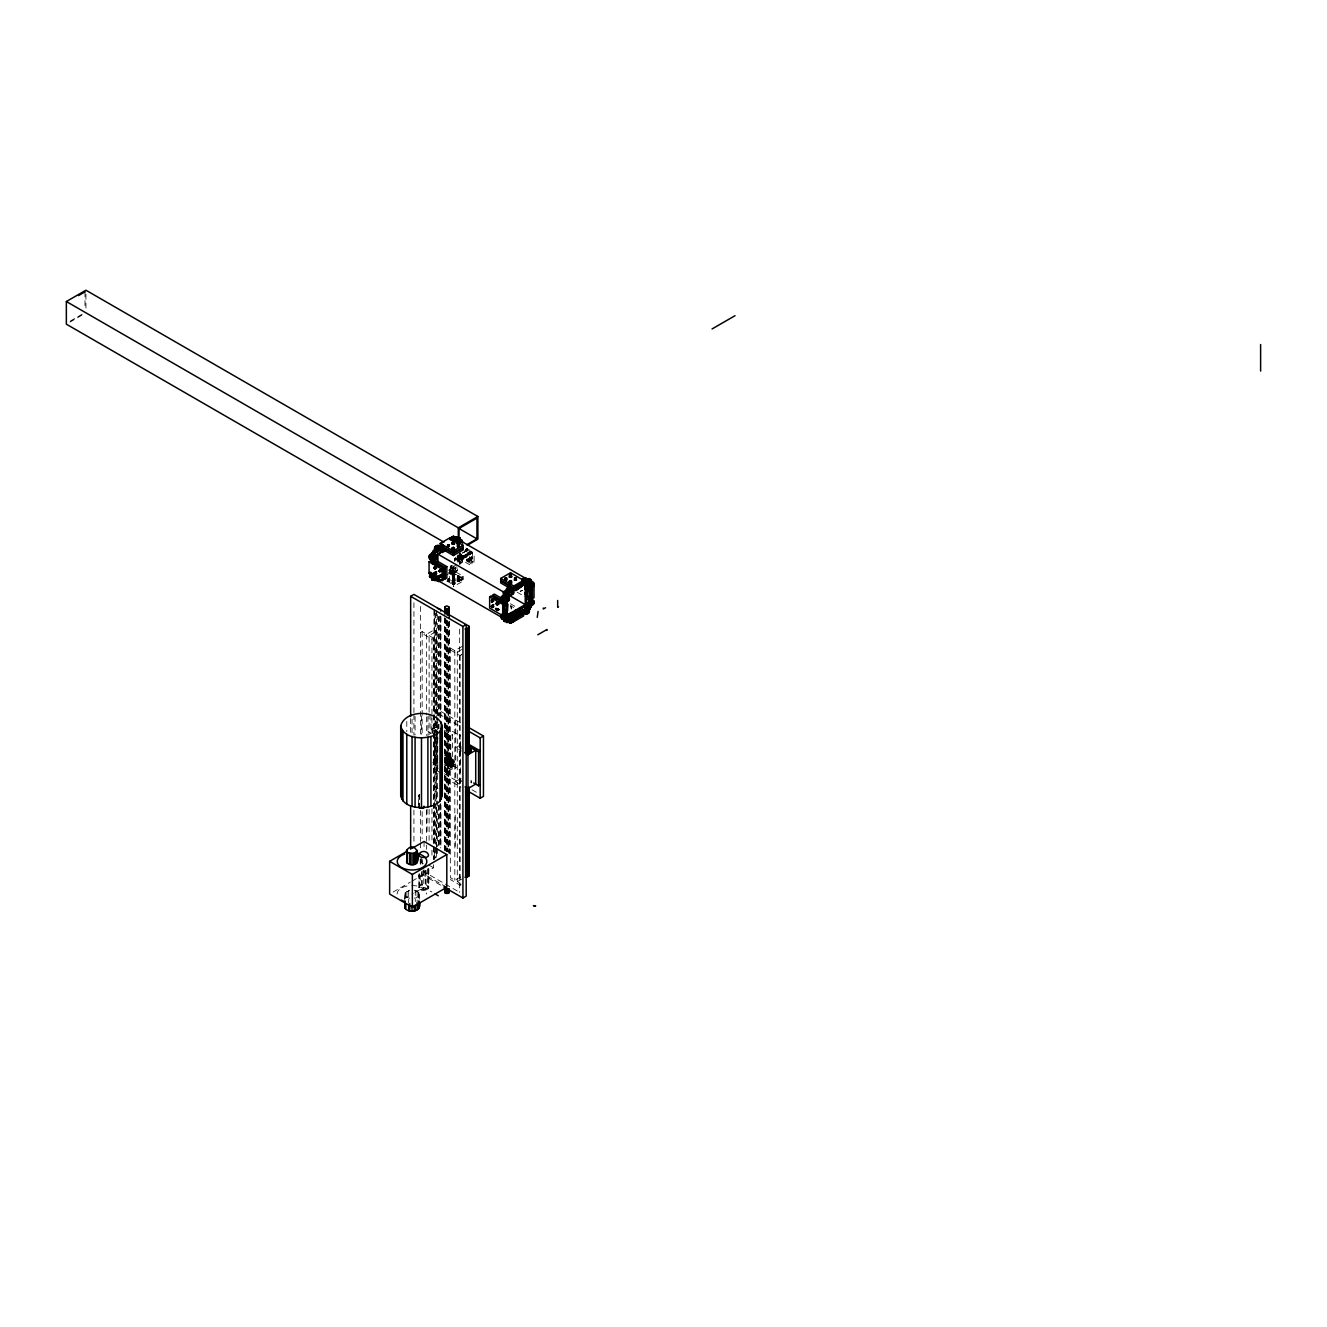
<?xml version="1.0" encoding="UTF-8"?>
<svg xmlns="http://www.w3.org/2000/svg" width="1327" height="1327" viewBox="0 0 1327 1327"><rect width="100%" height="100%" fill="white"/><g stroke="black" fill="none" stroke-linecap="round" stroke-linejoin="round"><path stroke-width="0.75" stroke-dasharray="5 3.75" d="M455.708 719.98L455.708 781.537C463.637 787.923 456.952 780.873 461.182 778.767M459.772 782.233L460.287 779.496M433.415 764.617L433.415 762.726L437.545 761.665L437.545 763.539L432.917 764.966M434.609 762.162L434.244 764.899M436.002 763.688L436.019 761.798M459.756 783.56L459.772 780.342M431.889 733.234L433.415 730.779L437.545 729.701M450.102 574.375L453.37 572.501L453.37 570.61L463.173 576.266L463.173 578.157C460.552 576.432 446.37 571.456 451.263 565.368M457.516 569.034A3.998 2.306 60 0 1 457.4 570.494C455.194 573.662 451.313 568.437 451.926 565.816M455.327 567.326C457.284 571.191 451.562 567.409 454.564 566.662M461.531 557.108C462.36 552.496 466.739 559.695 465.628 555.582C465.445 555.731 458.96 561.288 463.986 555.698M466.457 560.094C468.149 560.956 469.559 561.62 468.895 558.534M469.177 552.795C473.175 552.43 466.291 556.146 471.616 551.385C474.369 554.454 468.912 552.314 471.616 551.385M469.177 558.385C469.609 556.494 471.981 559.977 470.123 559.861C466.706 556.544 476.493 557.041 470.571 559.861M469.692 554.57L468.232 553.027L469.609 554.802L465.395 557.108M404.752 899.689L405.1 892.889L409.761 890.201M418.602 805.008L418.602 795.586L419.796 794.226M447.73 580.529C446.751 582.868 452.192 581.077 449.471 578.721M452.142 573.446C456.438 572.236 451.877 574.226 452.142 575.321C454.614 577.726 454.697 572.965 452.142 575.321M459.374 579.119L457.069 579.119L459.159 578.721L459.242 581.309L457.069 580.994L459.374 580.994M457.848 557.041L461.713 557.97L462.045 560.376A3.998 2.306 0 0 1 460.287 561.387L457.848 561.603M462.476 559.33L462.045 562.449A3.998 2.306 0 0 1 460.287 563.461L459.706 563.593M418.768 887.381C423.993 878.092 436.168 892.109 421.522 889.986A5.043 2.903 0 0 1 419.315 888.708L418.768 875.107M414.24 890.201C420.427 890.152 420.427 898.23 414.24 898.163M449.488 757.02C447.066 761.25 442.024 754.632 448.227 755.826A2.306 1.327 0 0 1 449.223 756.423L449.372 764.982L447.166 765.895L444.976 764.982L445.54 763.622L448.227 763.373A2.306 1.327 0 0 1 449.223 763.954L449.488 764.568M444.363 755.395L448.974 754.98A3.964 2.289 0 0 1 450.716 755.975L449.986 758.646L444.363 760.106M450.052 763.373C455.061 761.997 447.033 761.516 451.23 763.207C452.026 765.961 448.493 763.224 450.716 760.686A3.964 2.289 0 0 0 448.974 759.674L444.363 758.646M454.099 761.715L451.246 764.966L445.026 765.53L445.026 768.366C450.118 770.075 457.151 765.53 453.336 759.907A6.934 3.998 0 0 0 450.317 758.165L445.026 757.916M471.118 781.537L471.019 780.21M464.467 552.165C463.289 550.97 470.272 550.672 466.208 548.532M472.395 553.077L470.355 554.321M472.395 558.65L470.355 559.911M454.663 560.691C459.474 557.804 452.988 556.444 455.244 560.691M449.621 576.416L449.621 577.892M449.687 579.219L447.863 579.65M454.531 581.126C449.72 578.605 457.151 584.195 452.242 581.807C460.618 579.053 448.078 574.574 454.415 576.018M457.185 575.968C460.552 579.169 457.268 572.02 457.118 578.373C460.651 580.164 458.197 575.636 457.118 578.373M454.481 583.996C450.517 581.226 454.929 587.961 454.415 581.608M449.82 759.276C454.979 762.677 448.277 754.167 449.82 762.726M451.943 762.627L451.943 759.376M464.699 551.966L462.592 553.11M464.367 555.316L468.63 552.911M469.609 560.326L467.635 561.47M461.282 554.387L460.585 555.88L458.014 556.278M449.919 573.861L450.865 572.518L449.919 570.079M461.182 746.802L459.955 750.137L455.708 747.682L463.471 743.203M461.182 748.577L459.756 751.48L461.995 750.734M463.405 555.648L464.55 557.639M522.456 590.581L521.677 590.515M460.287 781.387L461.166 780.658M432.934 732.886L432.536 731.509M452.341 576.018L452.407 581.226M449.471 581.392L449.571 578.804M434.626 857.773L434.012 859.266M438.043 762.992L434.675 764.004L434.675 737.845M453.353 572.451L455.609 571.539A3.998 2.306 60 0 0 455.609 569.515L452.922 565.7M451.678 767.172C447.597 762.643 452.076 773.077 451.893 763.539M70.298 321.068L83.352 313.537M69.916 322.113L82.39 314.914M465.395 549.726L467.038 548.781M465.512 549.859L467.154 548.914M465.727 550.141L467.353 549.196M464.898 551.236L467.502 549.527M462.343 553.011L463.986 552.065M465.147 551.418L467.353 550.539M465.395 551.518L467.552 550.274M461.564 556.842L463.72 555.598M469.211 552.53L471.367 551.286M464.334 555.582L468.895 553.011M461.614 557.589L471.865 551.584M464.417 556.063L471.997 551.7M471.35 563.776L461.564 558.12L459.142 560.077L457.035 559.463L459.142 558.584L469.725 564.721L471.35 563.776L471.35 552.463L466.457 549.643M461.763 557.921L472.196 551.999M461.978 558.219L472.346 552.331M463.986 557.589L462.343 558.534L462.277 562.117M464.898 556.809L472.395 552.48M462.592 558.634L464.749 557.39M465.147 557.008C470.538 557.058 464.4 551.816 466.772 556.063M467.386 555.897C469.376 552.579 463.554 555.963 468.895 554.902M470.123 554.271L471.616 553.276M450.235 566.413L452.026 565.368M450.085 567.342L451.893 566.297M450.235 568.437L452.026 567.392M453.784 566.38L455.592 565.335M449.505 569.399L455.294 565.949M466.523 559.579L468.514 558.418M469.26 558.003L471.616 556.975M448.725 570.146L454.73 566.679M466.474 560.259L471.865 557.158M449.04 570.394L455.028 566.994C450.135 576.432 456.339 564.506 451.993 568.984M466.523 560.425L471.997 557.29M466.673 560.757L472.196 557.572M456.488 566.861L449.455 570.925L449.554 572.683M467.004 561.172L472.346 557.904M449.704 571.539L456.67 567.259M467.253 561.371L468.895 560.425M470.123 559.861L472.196 558.916M452.607 569.913L455.692 568.138M448.725 572.534L455.758 568.47M449.04 572.65L457.234 567.906M449.306 573.032L456.388 568.951M452.043 571.572L453.851 570.544M446.569 574.989L450.865 572.518M463.189 579.119L453.386 584.776L453.386 586.667L463.189 580.994L463.189 579.119L450.118 571.572L450.118 573.463L457.284 569.366M452.922 572.236L454.713 571.207M453.784 572.584L457.4 570.494M454.199 572.634L457.234 570.875M454.912 572.435L456.72 571.406M474.104 562.217L461.033 554.669L459.407 555.615L472.478 563.162L474.104 562.217L474.104 552.795M463.173 576.266L453.37 581.923L448.476 579.086M463.173 578.157L453.37 583.814L448.476 580.977M436.45 714.108L436.45 631.37L433.995 629.96L426.647 634.19L422.152 631.602L420.526 632.548L431.955 639.15L433.581 638.204L433.581 712.665M429.102 712.135L429.102 635.616L436.45 631.37M520.416 591.178L522.058 590.233M520.184 591.709L522.009 590.498L520.98 590.515M462.178 646.398L454.829 650.628L450.334 648.04L448.708 648.986L460.137 655.571L461.763 654.642L457.284 652.055L457.284 881.642L461.763 884.23L460.137 885.175L450.334 879.519M457.284 652.055L464.632 647.808M460.602 722.817L437.744 709.613L434.476 711.504L460.851 726.732M432.851 733.433L432.851 725.438L434.476 724.492L442.637 729.203M435.704 727.179L427.941 731.658L430.777 733.284M435.77 737.945L437.794 736.784M444.844 736.037L447.945 734.246L447.945 768.101L444.844 769.892M444.28 732.04L450.815 735.805L452.441 734.859L452.441 768.814L450.815 769.76L444.28 765.978M432.602 762.826L435.704 761.034M437.794 766.989L435.77 768.151L438.076 768.316M455.708 781.537L460.369 778.849M461.995 780.923L459.955 782.101L459.656 781.221M422.152 861.19L420.526 862.135L423.794 864.026M431.955 868.737L433.581 867.792L433.581 861.588M393.074 892.076L410.292 882.14M412.017 881.145L424.059 874.194L446.801 887.315M404.453 898.561L413.244 893.486M415.019 892.457L423.811 887.381L431.856 892.043M450.334 648.04L450.334 877.628L454.829 880.216L462.178 875.986M457.284 881.642L464.632 877.396M459.49 555.466L459.49 554.105M449.986 763.34L444.363 763.34M434.991 857.541L436.367 857.043M461.763 556.577L462.824 558.617M447.863 580.463L449.704 580.994M510.895 607.219L510.895 606.024M456.654 559.347L460.287 559.347L462.476 561.404M457.815 560.658L459.922 561.404L457.815 562.15M458.578 581.641L458.744 575.686M445.026 760.769L450.317 761.001A6.934 3.998 0 0 1 453.336 762.743L454.099 764.568M471.251 556.859L471.616 558.849M438.092 738.127L436.55 738.077M440.199 772.579L435.77 770.025L438.076 770.207M448.178 581.624L448.178 578.472M409.761 898.163L408.699 897.915A7.249 4.18 0 0 1 405.531 896.09L404.752 894.182M457.533 581.541L457.682 575.686M453.983 574.79L454.116 572.965M454.199 577.726L452.225 578.207L454.365 579.435L452.407 579.335L454.514 578.307L454.332 573.148M511.044 606.091L511.194 608.977M433.713 785.866L438.308 788.52M419.796 796.93L418.602 795.586M465.943 548.068L472.478 551.85L472.478 563.162M464.832 550.589L469.725 553.409L469.725 564.721M517.132 592.19L525.293 596.901M510.431 603.735L515.324 606.572M510.431 605.626L513.682 607.517M450.118 573.463L463.189 580.994M446.851 580.994L453.386 584.776M429.102 635.616L433.581 638.204M444.777 726.881L460.602 736.021M444.28 730.149L452.441 734.859M432.851 725.438L437.744 728.274M444.445 732.222L447.945 734.246M444.777 760.819L460.602 769.959M437.744 760.321L434.476 758.447L432.851 759.376L437.744 762.212M444.28 764.103L452.441 768.814M444.263 773.724L460.602 783.162M472.03 789.764L478.184 793.314M437.993 773.873L434.476 771.85L437.744 769.959L437.744 731.741M445.026 777.937L460.851 787.077M429.102 865.204L433.581 867.792M422.633 870.993L459.225 892.109M421.107 873.879L442.024 885.955M459.673 563.958L459.54 553.691M459.026 575.802L459.026 577.693M511.31 606.24L511.393 608.811M451.777 759.193L451.661 762.892M459.242 575.968L459.242 578.472M471.019 782.084L471.201 782.98L471.201 781.089M437.296 768.316L437.296 770.207M462.045 558.269L462.045 562.449M461.564 554.354L461.564 558.12M461.298 557.688L461.298 559.778M460.801 553.11L460.801 563.278M460.602 741.461L460.602 775.416M460.287 557.274L460.287 559.347M460.287 561.387L460.287 563.461M460.287 747.532L460.287 749.307M459.922 549.643L459.955 564.439M460.137 655.571L460.137 885.175M459.805 553.906L459.922 564.854M459.656 629.098L459.656 892.358M459.159 555.034L459.159 563.162M459.242 578.804L459.242 581.309M458.96 555.084L458.96 563.212M459.042 578.638L459.042 580.529M458.512 555.134L458.478 563.71M458.047 555.084L458.047 563.212M458.213 575.619L458.213 581.674M457.848 555.034L457.848 563.162M457.848 575.653L457.865 581.641M457.483 556.925L457.483 560.973M457.201 556.71L457.185 561.022L457.118 556.577M457.4 575.802L457.4 581.475M457.118 578.904L457.118 581.209M455.642 557.688L455.642 559.778M455.227 815.16L455.227 848.932M454.912 558.269L454.912 560.359M454.829 650.628L454.829 880.216M454.663 558.617L454.481 561.404M454.398 573.231L454.398 575.536M454.249 578.572L454.249 580.446M454.199 581.442L454.199 583.316M453.9 575.719L453.917 584.378M453.652 572.816L453.734 584.427M453.768 760.487L453.768 765.795M453.303 572.783L453.386 584.461M453.336 759.907L453.336 762.743M453.336 763.539L453.336 766.376M453.021 575.686L453.021 584.427M452.938 572.816L452.855 584.378M452.49 572.965L452.573 584.262M452.275 573.148L452.275 575.636M452.358 581.608L452.358 584.096M451.96 763.639L452.076 767.388M451.379 758.994L451.396 767.288M451.147 757.02L451.23 767.321M450.815 735.805L450.815 769.76M450.716 755.975L450.716 762.76M449.986 758.646L450.052 767.172M449.836 763.539L449.836 766.989M449.355 578.638L449.355 580.529M449.206 621.434L449.206 853.361M448.908 578.472L448.908 581.624M449.073 621.235L449.073 853.543M448.642 622.778L448.642 852M448.543 578.439L448.543 581.657M448.393 754.847L448.393 763.904M448.062 622.711L448.062 852.067M448.012 578.522L448.012 581.591M447.73 620.572L447.73 851.669M447.017 620.505L447.017 851.602M446.453 755.76L446.453 765.828M446.303 620.572L446.303 851.669M445.972 618.598L445.972 851.752M445.391 618.83L445.391 849.927M445.109 756.423L445.109 765.165M444.827 618.133L444.96 851.486M444.711 617.718L444.711 850.872M440.896 616.707L440.896 716.099M440.896 805.124L440.896 848.6M440.73 616.093L440.73 717.542M440.73 803.664L440.73 847.986M440.514 617.619L440.514 717.26M440.514 803.963L440.514 847.688M439.884 616.06L439.884 717.509M439.884 804.461L439.884 847.936M439.005 616.425L439.005 715.8M439.005 724.078L439.005 728.805M439.005 805.406L439.005 846.808M438.507 616.541L438.507 715.917M438.507 724.21L438.507 728.689M438.507 805.29L438.507 846.692M437.744 709.613L437.744 715.651M437.744 717.658L437.744 729.734M437.429 614.567L437.429 719.98M437.429 722.037L437.429 798.987M437.429 801.044L437.429 846.593M437.429 848.534L437.429 856.943M437.23 736.833L437.23 763.008M436.45 722.386L436.45 730.646M436.45 732.72L436.45 798.904M436.45 807.181L436.45 846.477M436.45 848.55L436.45 856.827L436.367 801.143M436.367 610.669L436.367 720.063M436.185 721.424L436.367 799.07M436.019 729.833L436.019 731.608M435.853 612.858L435.853 713.727M435.853 720.528L435.853 732.371M435.853 734.445L435.853 857.176M435.14 737.464L435.14 763.639M434.991 613.223L434.991 713.362M434.991 720.893L434.991 801.641M434.991 803.698L434.991 858.287M434.609 730.198L434.609 731.973M434.344 609.591L434.344 843.541M434.344 851.569L434.344 859.863M433.962 610.503L433.995 801.624M433.962 803.051L434.145 859.564M433.581 714.739L433.581 731.277M433.581 733.35L433.581 801.608M433.581 803.664L433.581 845.034M433.581 847.107L433.581 859.514M431.955 639.15L431.955 732.222M431.955 808.757L431.955 841.849M431.955 850.126L431.955 858.387M430.927 715.12L430.927 733.582M429.102 714.208L429.102 734.893M429.102 809.354L429.102 840.389M428.837 868.969L428.837 887.381M428.588 869.865L428.588 888.294M428.289 868.24L428.289 888.708M427.908 716.447L427.941 735.639M427.36 868.969L427.36 889.438M427.062 809.006L427.062 832.493M426.647 634.19L426.647 714.871M426.647 716.928L426.647 735.556M426.647 810.017L426.647 843.109M426.647 845.166L426.647 849.313M426.083 870.479L426.083 889.986M425.353 870.296L425.353 890.152M424.059 841.451L424.059 849.628M424.059 870.097L424.059 874.194M423.811 869.832L423.811 890.301M422.152 631.602L422.152 735.025M422.152 811.543L422.152 838.432M422.251 859.465L422.251 864.159M422.251 871.739L422.251 890.152M421.522 857.242L421.522 864.341M421.522 871.557L421.522 889.986M421.488 715.867L421.488 734.329M420.46 606.472L420.46 734.992M420.526 810.432L420.526 841.451M420.46 842.778L420.526 849.728M420.46 859.365L420.46 865.586M420.244 858.735L420.244 864.872M420.244 875.107L420.244 885.325M419.448 794.409L419.448 805.721M419.315 873.796L419.315 888.708M419.017 873.962L419.017 888.294M419.249 894.182L419.249 899.689M418.917 794.823L418.917 807.645M418.901 892.889L418.901 899.142M418.469 892.291L418.469 903.272M417.126 891.23L417.126 902.211M415.285 890.45L415.285 901.58M415.069 716.447L415.069 734.909M413.924 602.707L413.924 712.566M413.924 714.639L413.924 735.374M413.924 809.984L413.924 843.159M412.05 719.217L412.05 733.582M410.657 718.604L410.657 733.101M408.699 890.45L408.699 903.289M406.875 891.23L406.875 898.561M406.792 721.424L406.792 731.691M405.531 892.291L405.531 899.756M405.1 892.889L405.1 899.142M85.94 294.329L85.94 308.743M84.994 291.84L84.994 308.826M397.088 894.066A14.779 8.526 0 0 1 408.036 885.822M411.868 885.524A14.779 8.526 0 0 1 426.647 894.066"/><path stroke-width="1.5" d="M433.332 550.904C442.073 552.198 422.285 554.852 443.152 545.231M434.808 549.959C432.735 544.501 441.775 543.904 441.825 549.428A3.998 2.306 60 0 1 441.825 551.451L441.145 552.347M433.995 567.508C438.026 567.226 430.976 570.494 436.434 566.098M433.995 573.082C438.026 572.75 431.093 576.382 436.434 571.672M438.822 575.885C442.604 575.304 436.799 579.02 440.464 574.939M441.957 568.586L443.434 568.885L442.521 569.814M449.936 539.326C450.367 535.08 455.476 538.845 455.46 541.499A3.998 2.306 60 0 1 455.559 542.063M451.744 538.281C452.159 534.035 457.284 537.817 457.268 540.471A3.998 2.306 60 0 1 457.268 542.478L457.085 542.859M505.421 620.422L507.163 622.446L506.433 620.008L515.224 614.915L515.739 617.337L514.03 615.877L515.158 614.998M506.101 593.882C504.26 588.773 510.215 596.287 505.703 593.551C501.108 593.418 507.08 596.885 506.25 594.032M521.859 580.463A3.998 2.306 60 0 1 521.959 580.032C523.601 573.612 532.824 584.842 530.17 579.567L507.296 592.671L506.532 591.046A3.998 2.306 60 0 1 506.532 589.022C511.89 584.013 514.196 600.65 507.561 593.269L530.418 580.081L528.975 578.555L523.435 581.674M507.229 588.126C512.935 583.233 517.049 596.586 509.22 594.861M508.788 615.944C513.897 617.188 511.99 627.024 507.561 621.102M508.739 615.131C512.703 613.29 516.502 621.981 511.227 622.877M521.561 585.771L520.914 583.88M522.656 579.119C528.113 577.444 529.058 590.25 523.369 584.759M528.743 580.944L529.141 584.112L526.653 586.053M522.506 611.083L522.108 609.939A3.998 2.306 60 0 1 522.108 607.932C527.449 602.906 529.755 619.56 523.137 612.178M529.954 591.394L530.418 580.081M523.9 606.887C527.217 602.906 532.674 613.174 526.786 613.953M510.978 616.889L528.826 606.655L530.319 608.579L528.826 608.778M400.704 725.803C405.432 709.315 437.545 709.315 442.273 725.803L442.273 795.586L440.017 801.027A20.784 11.993 0 0 1 430.927 806.269C420.676 809.022 403.524 808.093 400.704 795.586L400.704 725.803C403.524 738.31 420.676 739.255 430.927 736.502A20.784 11.993 0 0 0 440.017 731.26L442.273 725.803M433.133 563.892C428.969 551.02 437.247 551.186 436.782 559.098A3.998 2.306 0 0 1 435.024 560.11C430.213 562.847 426.216 554.686 431.972 553.774M431.673 552.911L433.133 552.065L434.576 552.911L431.69 553.027L431.673 561.022M437.064 576.714L436.832 577.046A3.998 2.306 0 0 1 435.074 578.058L429.699 577.046L430.031 572.567M400.704 795.586L401.716 791.871M433.348 578.472C437.047 579.435 430.777 581.392 431.955 578.804M406.543 850.391C417.341 836.441 425.121 869.019 409.512 864.358A5.457 3.152 0 0 1 407.14 862.998L406.543 850.391L407.14 851.834A5.457 3.152 0 0 0 409.512 853.195L414.472 853.195L417.441 850.391M406.543 861.555L406.808 860.593M452.142 550.075L453.287 547.421L454.431 550.075M452.125 549.975L454.431 549.975M444.711 607.401C447.116 603.171 452.159 609.79 445.972 608.579A2.306 1.327 0 0 1 444.96 607.998L444.711 611.531M419.249 901.514C422.401 908.796 414.472 912.86 408.699 910.737A7.249 4.18 0 0 1 405.531 908.912L405.531 905.114M454.431 548.084L452.125 548.084M457.052 538.049L459.888 537.783L459.955 542.113M459.955 538.049L457.118 538.314M459.789 539.26L462.128 540.404L462.36 542.179M465.064 624.967L467.187 625.15A3.467 2.007 0 0 1 468.696 626.029L468.414 628.119L465.064 628.915M449.206 891.727L448.377 893.22L445.972 893.336A2.306 1.327 0 0 1 444.96 892.756L445.142 891.362M506.516 613.323C516.701 617.818 497.741 624.536 501.706 614.467A3.998 2.306 0 0 1 502.452 613.887M501.274 617.602L501.706 616.557A3.998 2.306 0 0 1 502.452 615.96M469.078 788.42L469.078 875.389L465.064 877.363M509.369 583.25C508.341 577.676 514.163 583.266 509.369 581.259M506.433 595.408C515.042 598.212 499.649 603.204 501.623 596.553A3.998 2.306 0 0 1 503.381 595.541C507.694 592.771 504.807 609.674 506.284 603.818M509.203 597.598C511.459 603.072 499.831 603.503 501.623 598.626A3.998 2.306 0 0 1 502.369 598.046M505.023 619.908L503.945 621.119L506.549 621.119L506.698 610.586M509.269 615.529L505.272 617.835L501.274 615.529M530.435 599.074C541.731 602.558 522.573 611.083 526.255 600.318A3.998 2.306 0 0 1 527.997 599.306L528.577 599.157M525.807 603.437L525.807 601.363M528.362 603.437L528.793 600.766M528.776 606.306C527.615 608.944 533.869 606.854 530.17 605.975M533.869 583.515C532.509 588.077 521.544 583.183 528.627 587.795C534.466 590.15 536.058 580.198 529.722 581.226M533.819 601.363L531.049 603.553L526.255 602.408M471.019 748.246C470.903 756.158 472.561 745.193 467.585 745.973M491.355 600.351C494.125 604.764 490.327 598.212 493.511 599.107M491.355 605.941C494.142 610.354 490.31 603.818 493.511 604.697M492.98 599.422L491.405 601.114M492.98 604.996L491.405 606.688M496.198 603.155C499.184 607.7 494.755 600.55 498.604 602.01M523.634 581.823C525.293 579.484 526.719 585.953 524.049 583.2M523.783 609.723C525.442 607.418 526.852 613.82 524.182 611.1M454.216 542.113C449.206 542.71 456.488 542.262 454.381 544.186M440.73 611.117L440.514 609.591A3.467 2.007 0 0 0 439.005 608.728L437.429 608.496M509.369 583.034L511.542 582.835M435.671 551.601L438.209 553.541L440.033 552.48A3.998 2.306 60 0 0 440.033 550.473L438.209 547.321L435.339 546.459M438.59 567.077L438.59 566.214M435.156 563.859L435.853 562.366L433.962 561.271M506.931 611.996L507.627 603.918L507.627 610.52L506.931 611.996L504.36 612.394M532.376 596.238L531.696 597.714L529.108 598.112L527.234 597.034L527.914 588.939M531.696 597.714L532.376 589.636L530.501 588.541M468.68 751.563L467.933 749.423M470.952 750.004L465.08 752.392M441.344 545.447L442.289 544.103M513.897 589.42L515.788 590.515L522.44 585.87L521.494 583.432M522.44 585.87L515.788 590.515M519.736 610.37L513.085 614.998L519.736 610.37L521.627 611.448L522.573 613.887L521.627 615.23M522.573 613.887L515.921 618.531L514.03 617.437M447.514 544.899C449.886 548.35 448.808 541.2 447.348 546.973M430.031 574.641L429.45 576.714M514.412 578.074C516.866 581.508 515.606 574.375 514.246 580.148M511.525 612.527L510.314 612.875M418.917 806.136L419.448 808.077L422.799 808.375A2.886 1.659 0 0 0 424.059 807.645L424.059 806.136M451.86 539.89L453.602 540.736M521.329 614.086L520.881 611.697M432.187 555.383C430.545 558.186 437.479 555.93 433.216 555.134M528.776 589.47C527.018 592.041 533.869 590.316 530.037 589.238M504.094 615.031L505.504 616.358L506.3 614.932M516.22 609.856L515.457 610.121M437.13 545.414L434.51 548.283M509.021 587.081L508.341 587.994A3.998 2.306 60 0 0 508.224 588.425M524.464 578.091L523.767 578.987A3.998 2.306 60 0 0 523.667 579.418M521.445 614.036L530.269 608.927L520.964 614.384M429.981 556.693L430.379 554.338M457.301 544.833C458.86 548.433 459.142 541.416 457.301 546.707M528.776 579.916L530.17 579.567M443.981 542.179L66.35 324.17L66.35 301.528L85.94 290.215L477.886 516.502L477.886 539.144L467.204 545.314M78.459 295.622L84.994 291.84M712.052 328.963L735.025 315.693M66.35 301.528L458.296 527.814L477.886 516.502M458.976 537.933L458.976 528.511L476.94 518.127L476.94 538.878L467.137 544.534M440.216 543.407L450.019 537.75L463.09 545.297L463.09 547.188L453.287 552.845L440.216 545.297L440.216 543.407L453.287 550.954L463.09 545.297M450.251 538.016L453.287 536.274M434.642 547.354L438.258 545.281M451.893 537.352L453.701 536.307M437.329 546.658L439.137 545.613M452.772 537.7L454.564 536.655M438.209 547.321L440.017 546.276M453.635 538.364L455.443 537.319M433.382 550.556L442.836 545.098M450.964 540.404C451.313 535.793 461.431 536.738 457.218 539.475M451.943 540.155L457.218 537.103M433.382 551.286L441.709 546.475M452.258 540.388L457.533 537.352L452.407 540.553M433.431 551.501L443.616 545.629M435.09 551.07L443.882 545.994M452.673 540.918L457.948 537.866M435.273 551.485L444.064 546.409M435.339 551.684L444.13 546.608M434.675 552.812L444.13 547.338M455.294 540.935L457.085 539.89M440.033 550.473L441.825 549.428M455.46 541.499L457.268 540.471M440.033 552.48L441.825 551.451M439.851 552.861L441.659 551.816M437.777 554.205L444.96 550.075M457.218 542.975L460.801 540.935L526.122 578.655M442.223 552.613L445.772 550.556M429.069 561.802L430.694 560.857L443.765 568.387L443.765 579.717L442.123 580.645L429.069 573.115L429.069 561.802L442.123 569.333L443.765 568.387M453.419 553.658L463.223 548.001L463.223 549.876L453.419 555.532L443.616 549.876L443.616 548.001L453.419 553.658L453.419 555.532M434.078 567.127L436.069 565.982L435.953 567.525M434.029 567.823L436.683 566.281M434.078 567.989L435.704 567.044M434.228 568.304L435.853 567.359M434.427 568.603L436.185 567.79M434.808 568.918L436.434 567.973M435.057 569.018L436.683 568.072M429.069 573.115L430.694 572.169M434.029 572.816L436.185 571.572M434.078 573.563L436.683 571.871M438.872 570.61C442.173 568.852 437.578 574.359 440.498 569.665M438.922 570.776L440.547 569.83M434.228 573.894L435.953 571.572M439.071 571.108L441.858 569.499M446.867 566.629L437.064 560.973L435.438 561.918L445.242 567.574L446.867 566.629L446.867 577.942L445.242 578.887L441.974 576.996M434.427 574.193L436.069 573.247M442.007 569.814L439.652 571.721M434.675 574.425L436.185 573.364M434.808 574.508L436.434 573.563M435.057 574.608L436.683 573.662M439.9 571.821L442.007 570.676M438.889 577.013C436.616 583.399 428.969 578.904 437.844 576.117M438.175 576.25L434.178 578.141M438.872 576.2C440.166 573.795 442.621 577.262 439.652 577.295M436.085 575.553A3.998 2.306 0 0 1 435.074 575.984L434.974 578.522L438.64 576.648M438.922 576.366L441.659 574.79M439.071 576.681L441.858 575.072M439.386 577.112L442.007 575.404M435.621 579.667L439.088 577.427M440.017 577.411L442.007 576.266M434.974 580.778L439.154 578.356M410.657 716.53L410.657 596.304L413.924 594.413L466.192 624.586L466.192 896.123L462.924 898.014L443.765 886.95M438.225 581.475C442.803 580.596 435.14 582.453 434.974 578.522M438.64 581.525L440.448 580.48M500.71 578.456L513.781 586.003L513.781 587.894L500.71 580.347L500.71 578.456L510.513 572.8L523.568 580.347L523.568 582.238M489.646 596.802L491.272 595.856L504.343 603.403L502.717 604.349L489.646 596.802L489.646 608.114L502.717 615.662L504.343 614.716M506.698 588.657L509.734 586.899M522.141 579.65L525.177 577.892M506.532 589.022L510.149 586.949M521.959 580.032L525.592 577.942M524.663 579.318L526.454 578.273M437.927 562.25L437.927 554.139L503.248 591.842L506.781 589.818M509.22 588.325L511.028 587.28M522.606 580.679L526.155 578.589M513.781 586.003L523.568 580.347M505.338 605.145L504.078 604.913L504.011 592.356L507.561 590.316M510.099 588.989L511.907 587.944M525.525 579.982L527.333 578.954M505.969 591.776L512.885 587.761M505.604 592.157L515.058 586.7M520.184 583.631L529.125 578.572M492.135 600.152L493.76 599.207M506.582 591.892L529.44 578.705M506.897 592.141L529.755 578.937M507.047 592.29L529.904 579.103M491.554 601.43L493.18 600.484M514.279 586.816L515.606 587.712L521.312 584.411M491.753 601.728L493.395 600.783L491.869 601.844M507.495 593.069L530.352 579.882M492.135 602.043L493.76 601.098M507.611 593.683L516.402 588.607M521.677 585.555L530.468 580.48M530.418 580.811L506.897 594.396L530.352 580.961M511.923 592.141L513.715 591.096M527.35 583.134L529.141 582.089M512.056 593.219L513.848 592.19M527.482 584.228L529.291 583.183M496.248 603.039L498.239 601.894L498.239 603.586M525.525 586.202L529.141 584.112M492.135 605.742L493.76 604.797M510.099 595.209L513.715 593.119M525.94 586.235L528.975 584.494M491.355 606.522L492.98 605.576M496.198 603.735L498.852 602.193M510.513 595.242L513.549 593.484M496.248 603.901L498.969 602.325M491.554 607.02L493.18 606.074M496.398 604.233L498.023 603.287M491.753 607.302L493.511 606.489M496.597 604.515L498.355 603.702M492.135 607.633L493.76 606.688M496.978 604.83L498.604 603.901M497.227 604.93L498.969 604.001M410.657 596.304L462.924 626.477L466.192 624.586M496.248 609.491C493.18 606.771 501.108 609.906 496.597 610.105M496.398 609.806L498.023 608.861M496.713 610.221L498.355 609.292M497.094 610.486L498.852 609.574M497.343 610.536L498.969 609.591M528.561 596.901L526.935 597.847L527.035 585.141M507.561 614.832L525.243 604.614L525.243 586.235M508.54 615.197L526.122 605.046L526.122 586.766M522.108 607.932L525.724 605.842M509.236 616.159L511.028 615.114M524.795 607.219L526.587 606.19M510.099 616.823L511.907 615.778M512.056 615.993L520.217 611.283L520.217 609.392L510.431 615.064L510.431 616.939M525.674 607.882L527.466 606.854M507.727 618.846L516.07 614.019M518.276 612.759L528.975 606.671M520.499 611.88L529.291 606.804M506.748 620.24L515.539 615.164M514.03 613.671L515.921 614.749L529.622 607.036M506.897 620.406L515.689 615.33M520.964 612.278L529.772 607.202M511.227 618.266L513.035 617.221M526.786 609.342L528.594 608.297M507.163 620.771L517.712 614.683M521.229 612.643L530.02 607.567M507.345 621.185L530.219 607.982M507.412 621.384L530.269 608.181M506.433 622.38L516.253 616.707M521.528 613.655L530.319 608.579M506.748 622.496L517.961 616.027M506.897 622.512L517.912 616.159M511.923 619.958L513.715 618.929M527.482 611.034L529.291 609.989M509.236 622.678L513.035 621.849M512.056 621.053L513.864 620.008M527.615 612.129L529.423 611.083M510.099 623.027L513.715 620.936M525.674 614.102L529.291 612.012M510.513 623.076L513.549 621.318M526.073 614.136L529.108 612.394M537.269 617.403L538.082 611.465M558.485 606.854L557.672 607.335L557.672 600.467M537.783 634.787L547.039 629.462L547.039 630.391M467.884 730.795L480.192 737.895L483.459 736.004L483.459 796.349L480.192 798.24L467.884 791.141M465.031 753.056L467.95 754.748L475.713 750.269L475.713 784.124L467.95 788.603L465.014 786.911M467.137 745.243L478.566 751.845L480.208 750.9L467.137 743.352M473.673 782.947L478.566 785.783L480.208 784.838M412.017 848.401L424.059 841.451L446.801 854.571L446.801 887.315L412.365 907.187L389.64 894.066L389.64 861.323L406.858 851.387L406.808 862.533M389.64 861.323L412.365 874.443L446.801 854.571M545.53 607.716L543.29 609.01L543.29 608.065M505.156 577.859C504.89 581.491 508.059 575.039 505.156 579.75M443.931 547.802L442.737 547.338M437.28 565.219L438.441 565.883M437.96 579.169L437.363 576.681M528.461 585.008L526.023 584.527M528.594 612.908L526.155 612.427M447.763 544.75L447.912 546.591M454 551.368L453.121 551.402M436.052 554.338L436.782 557.025A3.998 2.306 0 0 1 435.024 558.037L430.86 557.854L429.218 555.98M511.442 575.271C506.499 575.885 513.632 575.47 511.542 577.245M531.696 591.112L527.234 590.432M504.36 605.809L506.931 605.411M434.493 576.117L430.91 575.785L429.268 573.911M504.973 596.768C501.092 597.847 508.009 599.572 506.217 597.001M524.878 589.072L524.878 587.397M524.878 594.596L524.878 592.92M508.623 618.1L510.248 619.825L508.921 620.372M457.931 544.634L458.114 546.508M515.175 577.809L515.357 579.683M433.265 561.885L434.559 563.112L434.427 552.53M433.265 574.757L431.806 573.911M456.903 536.971L456.239 538.098M530.087 582.686L531.165 583.897L528.826 584.112M530.037 600.534L530.85 601.96L528.362 601.363M467.585 747.748L471.201 750.9M442.521 573.546L443.583 575.055L442.521 575.337M460.9 541.665L461.796 542.179M459.042 528.544L476.94 538.878M513.897 585.655L516.734 589.171M442.289 547.869L444.18 548.963M508.855 587.629L500.694 582.918L500.694 581.027L510.497 586.683L510.497 588.574M504.061 592.389L525.243 604.614M502.485 598.825L494.324 594.098L492.682 595.043L502.485 600.7M501.49 617.237L437.927 580.529L437.927 576.465M467.635 726.881L483.459 736.004M466.971 745.227L475.713 750.269M435.074 893.917L438.292 895.775M437.18 551.004C440.464 551.866 435.671 546.044 436.5 550.141M532.691 583.963L533.869 585.589M506.499 577.991L506.499 579.882M532.641 601.811L533.819 603.437M506.267 593.75L506.267 605.095M508.904 592.539C511.824 594.264 508.888 587.994 508.208 591.195M516.286 578.074L516.452 580.148M459.059 544.899L459.225 546.973M506.284 610.42L505.769 611.664L503.812 611.299M503.945 621.119L503.945 610.967M514.279 588.74L515.705 589.304L515.606 587.712M506.549 593.965L506.549 621.119M459.855 541.084C460.353 543.854 455.211 540.122 457.251 543.921M418.469 905.114L419.249 907.004M500.644 601.861L499.251 601.861M495.817 599.174L494.789 598.295L494.374 599.19M441.261 791.871L442.273 795.586M515.921 614.749L516.85 617.188M531.248 596.536L530.037 597.498L529.954 607.65M506.682 594.214L506.698 606.522M509.269 617.602L508.838 616.557L508.838 618.647M462.509 543.174L462.559 541.466M469.078 875.389L468.696 874.476A3.467 2.007 0 0 0 467.651 873.763M1260.617 344.539L1260.617 371.079M533.67 582.802L533.67 586.302M533.62 600.65L533.62 604.15M533.421 582.47L533.421 586.634M533.388 600.318L533.388 604.482M532.691 585.141L532.691 587.231M532.641 602.989L532.641 605.079M531.679 581.458L531.679 583.532M531.679 585.572L531.679 587.645M531.629 603.42L531.629 605.494M531.331 580.148L531.331 590.814M531.331 596.387L531.331 607.069M530.982 579.816L530.982 591.145M530.982 596.055L530.982 607.401M530.618 579.65L530.618 607.55M530.402 579.6L530.402 607.6M529.871 585.821L529.871 587.894M529.821 603.669L529.821 605.742M529.506 581.209L529.506 591.361M529.506 597.449L529.506 607.6M529.291 581.16L529.291 607.55M528.926 580.994L528.926 591.145M528.926 597.25L528.926 607.401M528.627 585.705L528.561 591.245M528.66 596.271L528.66 607.185M528.046 585.572L528.046 587.645M527.997 603.42L527.997 605.494M526.985 602.989L526.985 605.079M516.17 577.991L516.17 579.882M515.871 577.875L515.871 579.75M515.705 577.826L515.705 579.717M514.992 577.826L514.992 579.717M514.826 577.875L514.826 579.75M511.542 580.961L511.542 583.449M511.326 575.205L511.326 577.079M511.326 580.778L511.326 583.615M510.862 575.039L511.028 576.963M510.878 580.629L510.878 583.78M510.513 572.8L510.513 574.691M510.513 575.006L510.513 576.88M510.513 580.596L510.513 583.814M510.149 575.039L509.983 576.963M510.165 580.629L510.165 583.78M509.701 581.724L509.701 583.615M509.485 577.245L509.485 575.371L509.419 577.345M509.485 580.961L509.485 583.449M509.004 596.885L509.004 600.385M509.087 614.799L509.087 618.316M508.755 598.643L508.755 600.733M508.108 617.155L508.108 619.228M508.025 595.972L508.025 598.046M508.025 599.24L508.025 601.313M507.014 599.655L507.014 601.728M507.096 617.586L507.096 619.659M506.698 578.157L506.781 580.148M506.267 609.143L506.267 621.335M505.902 595.093L505.902 605.245M505.902 611.332L505.902 621.484M505.67 577.792L505.67 579.683M505.703 595.143L505.703 605.294M505.703 611.382L505.703 621.534M505.322 577.826L505.322 579.717M505.272 617.835L505.272 619.908M505.239 611.432L505.239 621.583M504.791 593.551L504.791 621.534M504.592 593.6L504.592 605.245M504.592 611.332L504.592 621.484M504.21 594.927L504.21 621.335M503.862 594.081L503.862 602.723M503.862 614.384L503.862 621.003M503.381 599.655L503.381 601.728M503.464 617.586L503.464 619.659M503.248 591.842L503.248 595.906M502.717 604.349L502.717 615.662M502.369 599.24L502.369 601.313M502.452 617.155L502.452 619.228M501.706 614.467L501.706 618.647M501.623 596.553L501.623 600.733M501.473 614.799L501.473 618.316M501.39 596.885L501.39 600.385M480.192 737.895L480.192 798.24M478.566 751.845L478.566 785.783M470.438 747.416L470.438 749.191M470.322 750.817L470.322 752.591M469.509 746.703L469.509 748.478M469.078 626.941L469.078 751.165M468.912 626.327L468.912 753.852M468.912 786.977L468.912 876.002M468.696 626.029L468.696 752.077M468.696 787.259L468.696 876.284M468.282 746.172L468.282 747.93M468.066 628.351L468.083 753.802M467.95 754.748L468.066 876.799M467.187 628.716L467.187 752.94M467.187 788.138L467.187 877.164M466.689 628.832L466.689 753.056M466.689 788.255L466.689 877.28M465.611 628.932L465.611 753.155M465.611 788.354L465.611 877.379M462.924 626.477L462.924 898.014M462.128 540.404L462.128 542.494M461.381 539.824L461.381 541.897M459.888 537.783L459.805 542.494M459.159 538.795L459.159 542.859M458.96 538.845L458.96 542.909M458.943 544.833L458.943 546.707M458.644 544.7L458.644 546.591M458.296 527.814L458.296 538.115M458.512 538.878L458.512 542.942M458.478 544.667L458.478 546.542M458.047 538.845L458.047 542.909M457.848 538.795L457.848 542.859M457.765 544.667L457.765 546.542M457.483 538.646L457.483 542.71M457.599 544.7L457.599 546.591M454.315 547.786L454.315 550.274M454.099 542.03L454.099 543.921M454.099 547.62L454.099 549.511M453.635 541.864L453.801 543.788M453.635 547.454L453.635 550.605M453.27 541.831L453.27 543.722M453.287 547.421L453.287 550.639M453.287 550.954L453.287 552.845M452.922 541.864L452.756 543.788M452.922 547.454L452.922 550.605M452.474 547.62L452.474 550.44M452.457 542.03L452.242 544.087M452.258 547.786L452.258 550.274M452.175 542.295L452.175 544.186M450.019 537.75L450.019 539.641M449.206 606.986L449.206 617.304M449.073 607.998L449.073 614.185M449.073 888.626L449.073 892.756M448.642 608.347L448.642 614.534M448.642 888.957L448.642 893.088M448.443 544.634L448.443 546.508M448.078 544.667L448.078 546.542M448.062 608.579L448.062 614.783M448.062 889.206L448.062 893.336M447.63 544.816L447.63 546.707M447.73 608.662L447.73 614.849M447.73 889.289L447.73 893.419M447.017 608.728L447.017 614.915M447.017 889.355L447.017 893.486M446.303 608.662L446.303 612.792M446.303 887.216L446.303 893.419M445.972 608.579L445.972 612.709M445.972 887.149L445.972 893.336M445.242 567.574L445.242 578.887M444.96 606.787L444.96 614.185M444.827 886.37L444.96 892.756M444.711 888.012L444.711 892.142M442.123 569.333L442.123 580.645M441.261 722.104L441.261 799.285M440.017 731.26L440.017 801.027M437.014 555.267L437.014 558.767M436.782 554.935L436.782 559.098M435.074 575.984L435.074 578.058M435.024 558.037L435.024 560.11M434.51 552.646L434.51 563.312M434.161 552.314L434.161 562.466M433.796 552.148L433.796 563.809M433.581 552.098L433.581 563.859M433.133 574.044L433.133 580.148M432.685 553.707L432.685 563.859M432.685 574.01L432.685 580.098M432.469 553.658L432.469 563.809M432.469 573.961L432.469 580.048M432.104 553.492L432.104 563.643M432.104 573.811L432.104 579.899M431.839 552.53L431.739 562.797M431.739 572.949L431.839 579.683M431.673 573.214L431.673 579.302M431.391 558.037L431.391 560.11M431.441 575.984L431.441 578.058M430.927 736.502L430.927 806.269M430.379 557.605L430.379 559.695M430.429 575.553L430.429 577.627M429.649 554.935L429.649 559.098M429.699 574.973L429.699 577.046M429.417 556.693L429.417 558.767M427.908 737.215L427.908 806.998M421.488 737.812L421.488 807.579M418.901 900.983L418.901 908.298M418.469 903.422L418.469 908.912M417.176 851.37L417.176 862.533M417.126 902.642L417.126 909.974M416.844 851.834L416.844 862.998M415.849 852.631L415.849 863.794M415.285 905.246L415.285 910.737M415.069 737.215L415.069 806.998M414.472 853.195L414.472 864.358M414.24 905.495L414.24 910.986M413.676 853.394L413.676 864.557M412.365 874.443L412.365 907.187M412.05 736.502L412.05 806.269M412 853.543L412 864.706M412 905.711L412 911.201M410.657 805.655L410.657 849.197M410.308 853.394L410.308 864.557M409.761 903.67L409.761 910.986M409.512 853.195L409.512 864.358M408.699 905.246L408.699 910.737M407.14 851.834L407.14 862.998M406.792 734.295L406.792 804.062M405.531 903.422L405.531 908.912M405.1 900.983L405.1 908.298M404.752 901.514L404.752 907.004M402.977 731.26L402.977 801.027M401.716 729.518L401.716 799.285M419.415 854.074A14.779 8.526 0 0 1 423.363 866.946A14.779 8.526 0 0 1 400.704 866.946A14.779 8.526 0 0 1 404.635 854.074M404.47 901.448A14.779 8.526 0 0 1 401.417 900.088M418.834 854.19L419.315 855.965A5.043 2.903 0 0 0 421.522 857.242C435.438 859.465 425.154 845.846 418.834 854.19M533.454 905.744L535.71 905.926L533.57 905.595M534.018 586.368L532.376 587.314L532.376 598.626L534.018 597.681L534.018 586.368M523.634 614.069L513.831 619.726L513.831 621.617L523.634 615.96L523.634 614.069M448.974 544.7L448.791 546.542L448.974 544.7M506.201 577.859L506.035 579.717L506.201 577.859"/></g></svg>
